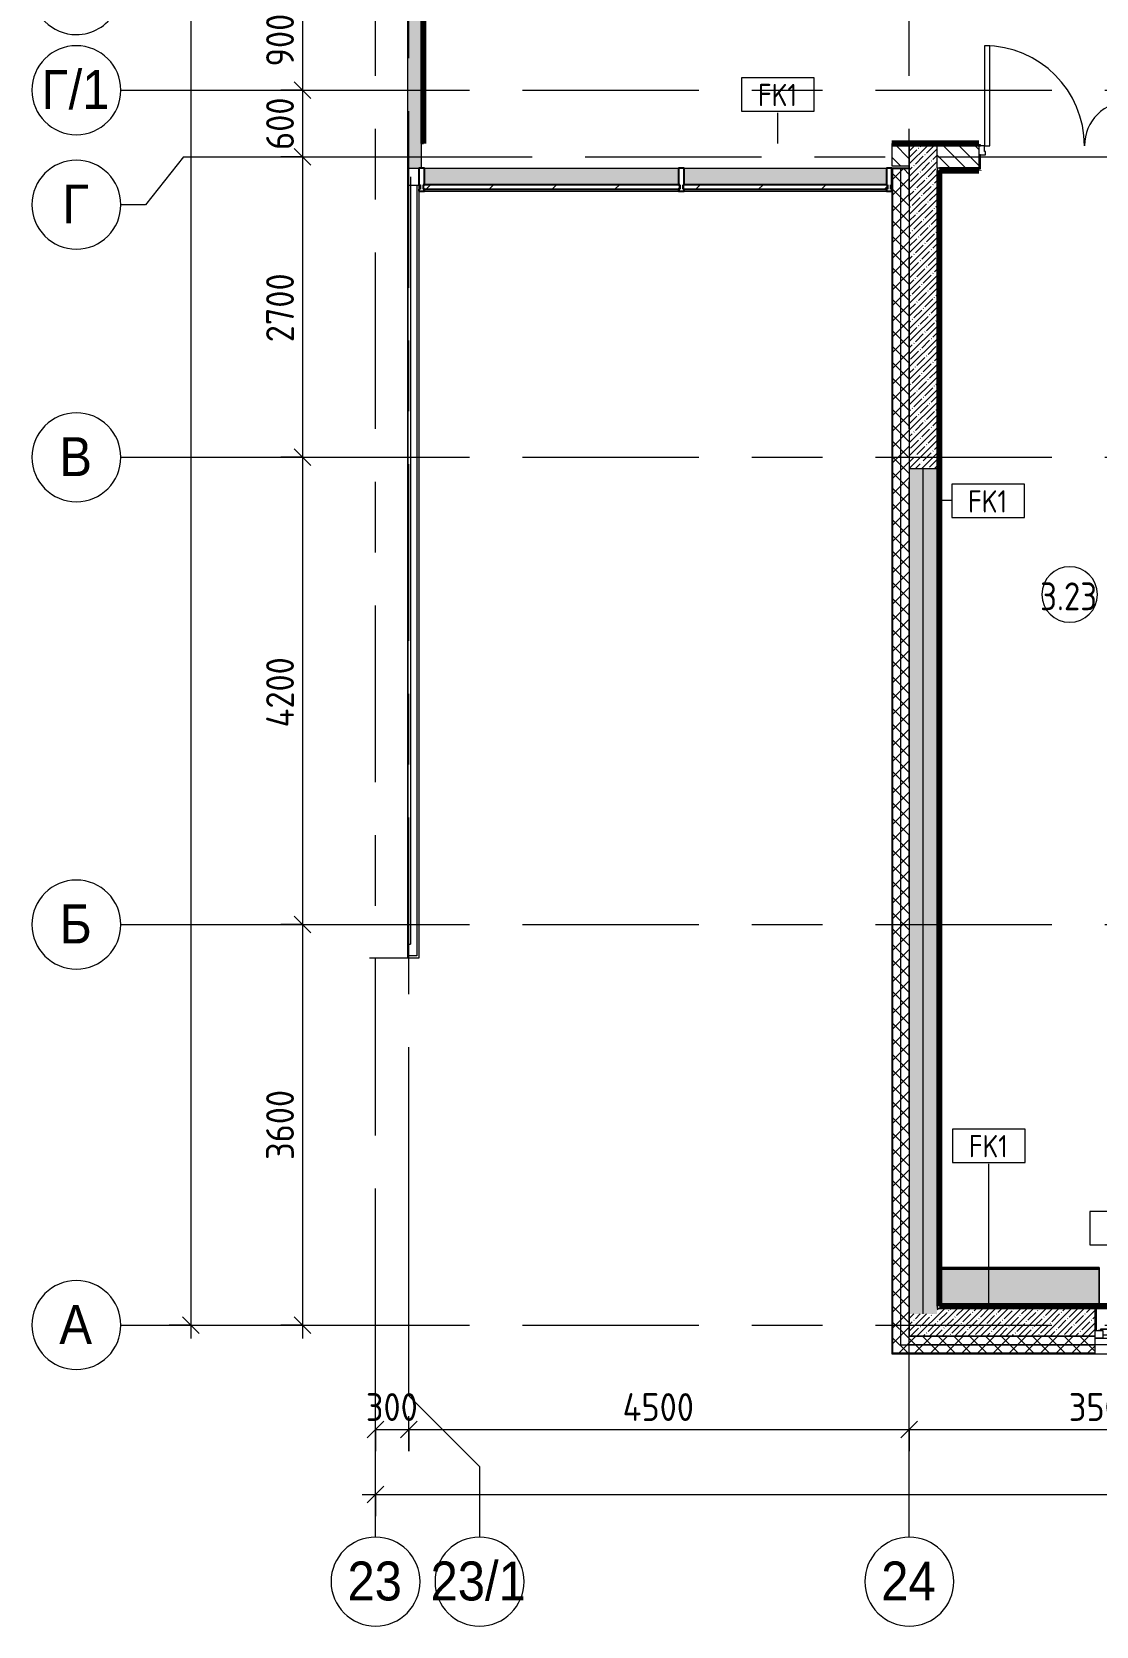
# Model space of a CAD drawing. Header units: millimetres. Extents: x 81469 to 279813, y -8553 to 29000.
# Drawn here: x 81469 to 91040, y -2706 to 11624 of the extents above; entities that cross this region are included whole.
import ezdxf

# ---------------------------------------------------------------- set-up
doc = ezdxf.new("R2010")
doc.units = ezdxf.units.MM
doc.linetypes.add('Осевая', pattern=[3175, 635, -476.25, 1587.5, -476.25])
for name, color, linetype, lineweight in [('A-ANNO-DIMS', 7, 'Continuous', 9), ('A-ANNO-DIMS-100', 7, 'Continuous', 9), ('A-AREA-IDEN', 7, 'Continuous', 9), ('A-DETL-GENF', 7, 'Continuous', 9), ('A-DOOR', 7, 'Continuous', 9), ('A-DOOR-1', 7, 'Continuous', 13), ('A-DOOR-FRAM', 7, 'Continuous', 13), ('A-GLAZ', 7, 'Continuous', 9), ('A-GLAZ-1', 7, 'Continuous', 13), ('A-GLAZ-CURT', 7, 'Continuous', 9), ('A-GLAZ-CURT-1', 7, 'Continuous', 25), ('A-GLAZ-CWMG', 7, 'Continuous', 9), ('A-GLAZ-CWMG-1', 7, 'Continuous', 25), ('A-WALL', 7, 'Continuous', 9), ('A-WALL-IDEN', 7, 'Continuous', 9), ('I-WALL', 7, 'Continuous', 9), ('Оси', 7, 'Continuous', 9), ('Оси-1', 7, 'Continuous', 20), ('Оси-2', 7, 'Осевая', 9)]:
    doc.layers.add(name, color=color, linetype=linetype, lineweight=lineweight)
for name, color, linetype, lineweight, true_color in [('A-WALL-1', 7, 'Continuous', 9, 0xc0c0c0), ('A-WALL-2', 7, 'Continuous', 9, 0xff80c0), ('I-WALL-4', 7, 'Continuous', 9, 0xc0c0c0), ('I-WALL-8', 7, 'Continuous', 80, 0xff80c0), ('S-WALL-ANLY', 7, 'Continuous', 13, 0x008040), ('S-WALL-ANLY-1', 7, 'Continuous', 5, 0x008040), ('Знаки-1', 9, 'Continuous', 9, 0x808080), ('Знаки-5', 7, 'Continuous', 9, 0xc1bbaf), ('Знаки-6', 7, 'Continuous', 9, 0xaba79f), ('Знаки-7', 7, 'Continuous', 9, 0xccc5b7), ('Знаки-8', 7, 'Continuous', 9, 0xd4ccbd)]:
    doc.layers.add(name, color=color, linetype=linetype, lineweight=lineweight, true_color=true_color)
doc.layers.add('Знаки-4', color=7, linetype='Continuous', lineweight=9, transparency=0.5)
doc.styles.add('Arial', font='arial.ttf', dxfattribs={"width": 0.9, "height": 350})
doc.styles.add('GOST Common', font='GOST_Common.ttf', dxfattribs={"width": 0.9, "height": 250})
doc.styles.add('GOST Common_1', font='GOST_Common.ttf', dxfattribs={"width": 0.9, "height": 200})
doc.styles.add('ISOCPEUR', font='isocpeur.ttf', dxfattribs={"width": 0.9, "height": 250})
doc.dimstyles.new('ISO-2_5_0_9К_БОЛЬШОЙ', dxfattribs={"dimscale": 304.8, "dimtxt": 248.995294, "dimasz": 0.492126, "dimexe": 0.393701, "dimexo": 0.984252, "dimgap": 0, "dimtad": 1, "dimdec": 0, "dimrnd": 10, "dimzin": 0, "dimdsep": 46, "dimtxsty": 'ISOCPEUR', "dimblk1": 'OBLIQUE', "dimblk2": 'OBLIQUE', "dimsah": 1, "dimcen": 0.09, "dimdle": 0.393701, "dimazin": 0, "dimtfac": 1, "dimtdec": 4, "dimtix": 1, "dimtmove": 0, "dimatfit": 3, "dimfxl": 1, "dimtvp": 1, "dimtolj": 1, "dimtzin": 0, "dimarcsym": 2})
pattern_1 = [(45, (0, 0), (-57.024626, 57.024626), []), (45, (57.025, 0), (-57.024626, 57.024626), [100.806, -20.161, 3.353, -16.808])]
pattern_2 = [(45, (0, 0), (-70.71068, 70.71068), []), (135, (0, 0), (-70.71068, -70.71068), [])]
pattern_3 = [(135, (0, 0), (-70.71068, -70.71068), [])]
pattern_4 = [(0, (0, 0), (121.92, 30.48), [10.058, -81.382, 10.058, -81.382, -487.68]), (0, (0, 0), (121.92, 30.48), [-182.88, 10.058, -172.822, 10.058, -81.382, -213.36]), (0, (0, 0), (121.92, 30.48), [-457.2, 10.058, -50.902, 10.058, -142.342]), (120, (45.72, 15.24), (-87.356454, 90.345817), [10.058, -81.382, 10.058, -81.382, -487.68]), (120, (45.72, 15.24), (-87.356454, 90.345817), [-182.88, 10.058, -172.822, 10.058, -81.382, -213.36]), (120, (45.72, 15.24), (-87.356454, 90.345817), [-457.2, 10.058, -50.902, 10.058, -142.342]), (240, (60.96, 76.2), (-34.563546, -120.825817), [10.058, -81.382, 10.058, -81.382, -487.68]), (240, (60.96, 76.2), (-34.563546, -120.825817), [-182.88, 10.058, -172.822, 10.058, -81.382, -213.36]), (240, (60.96, 76.2), (-34.563546, -120.825817), [-457.2, 10.058, -50.902, 10.058, -142.342])]

# ---------------------------------------------------------------- blocks, each defined once
blk = doc.blocks.new('110_Дверь_СКБ_2Ст - Д-2а_п_ Из коридора на лестницу-32215207-План отделки стен 3 этажа в осях 23-33')
at = {"layer": 'A-DOOR'}
for centre, radius, start, end in [((-637.5, 100), 900, 0, 90), ((662.5, 100), 400, 90, 180)]:
    blk.add_arc(centre, radius, start, end, dxfattribs=at)
at = {"layer": 'A-DOOR-1'}
for p, q in [((-637.5, 1000), (-637.5, 100)), ((-587.5, 1000), (-637.5, 1000)), ((-587.5, 100), (-587.5, 1000)), ((662.5, 500), (612.5, 500)), ((612.5, 500), (612.5, 100)), ((662.5, 100), (662.5, 500)), ((-637.5, 100), (-587.5, 100)), ((612.5, 100), (662.5, 100))]:
    blk.add_line(p, q, dxfattribs=at)
at = {"layer": 'A-DOOR-FRAM'}
for p, q in [((-672.5, 108), (-742.5, 108)), ((-742.5, 108), (-742.5, 100)), ((-742.5, 100), (-672.5, 100)), ((-637.5, 100), (-687.5, 100)), ((-687.5, 100), (-687.5, 20)), ((-687.5, 20), (-627.5, 20)), ((-672.5, 20), (-687.5, 20)), ((-687.5, 20), (-687.5, -100)), ((-672.5, 100), (-672.5, 108)), ((-672.5, -100), (-672.5, 20)), ((-637.5, 50), (-637.5, 100)), ((-627.5, 50), (-637.5, 50)), ((-627.5, 20), (-627.5, 50)), ((662.5, 50), (652.5, 50)), ((652.5, 50), (652.5, 20)), ((652.5, 20), (712.5, 20)), ((662.5, 100), (662.5, 50)), ((712.5, 100), (662.5, 100)), ((767.5, 108), (697.5, 108)), ((697.5, 108), (697.5, 100)), ((697.5, 100), (767.5, 100)), ((712.5, 20), (697.5, 20)), ((697.5, 20), (697.5, -100)), ((712.5, 20), (712.5, 100)), ((712.5, -100), (712.5, 20)), ((767.5, 100), (767.5, 108)), ((-672.5, -100), (-742.5, -100)), ((-742.5, -100), (-742.5, -108)), ((-742.5, -108), (-672.5, -108)), ((-687.5, -100), (-672.5, -100)), ((-672.5, -108), (-672.5, -100)), ((697.5, -100), (712.5, -100)), ((767.5, -100), (697.5, -100)), ((697.5, -100), (697.5, -108)), ((697.5, -108), (767.5, -108)), ((767.5, -108), (767.5, -100))]:
    blk.add_line(p, q, dxfattribs=at)
blk = doc.blocks.new('120_Окно_СКБ_1Ст - 120_Окно_СКБ_1Ст 900х2500_h_ с форточкой-V3-План отделки стен 3 этажа в осях 23-33')
at = {"layer": 'A-GLAZ'}
for p, q in [((450, -57), (-450, -57)), ((-430, -127), (-400, -127)), ((-330, -107), (330, -107)), ((330, -117), (-330, -117)), ((400, -127), (420, -127)), ((440, -127), (450, -127))]:
    blk.add_line(p, q, dxfattribs=at)
at = {"layer": 'A-GLAZ-1'}
for p, q in [((-450, -127), (-450, -57)), ((-450, -57), (-380, -57)), ((-380, -127), (-450, -127)), ((-380, -127), (-400, -127)), ((-400, -127), (-400, -137)), ((-400, -137), (400, -137)), ((400, -137), (-400, -137)), ((-380, -57), (-380, -127)), ((380, -87), (-380, -87)), ((-380, -87), (-380, -127)), ((-330, -137), (-330, -87)), ((330, -137), (330, -87)), ((380, -127), (380, -57)), ((380, -57), (450, -57)), ((380, -127), (380, -87)), ((450, -127), (380, -127)), ((400, -127), (380, -127)), ((400, -137), (400, -127)), ((450, -57), (450, -127))]:
    blk.add_line(p, q, dxfattribs=at)
blk = doc.blocks.new('Системная панель - Стекло - 40мм-33184352-План отделки стен 3 этажа в осях 23-33')
at = {"layer": 'A-GLAZ-CURT'}
h = blk.add_hatch(dxfattribs=at)
h.set_pattern_fill('FP_29', color=256, style=0, pattern_type=2)
h.set_pattern_definition([(45, (-86242.5, -10110), (-282.8427, 282.8427), [200, -600]), (45, (-86442.5, -10210), (-282.8427, 282.8427), [600, -200]), (45, (-86042.5, -10310), (-282.8427, 282.8427), [200, -600])])
h.paths.add_polyline_path([(1153, 0), (1153, 40), (-1153, 40), (-1153, 0), (-203, 0)])
at = {"layer": 'A-GLAZ-CURT-1'}
for p, q in [((1153, 40), (-1153, 40)), ((-1153, 40), (-1153, 0)), ((-1153, 0), (1153, 0)), ((1153, 0), (1153, 40))]:
    blk.add_line(p, q, dxfattribs=at)
blk = doc.blocks.new('Системная панель - Стекло - 40мм-33184353-План отделки стен 3 этажа в осях 23-33')
at = {"layer": 'A-GLAZ-CURT'}
h = blk.add_hatch(dxfattribs=at)
h.set_pattern_fill('FP_30', color=256, style=0, pattern_type=2)
h.set_pattern_definition([(45, (-88344.25, -10110), (-282.8427, 282.8427), [200, -600]), (45, (-88544.25, -10210), (-282.8427, 282.8427), [600, -200]), (45, (-88144.25, -10310), (-282.8427, 282.8427), [200, -600])])
h.paths.add_polyline_path([(919, 0), (919, 40), (-919, 40), (-919, 0), (565, 0)])
at = {"layer": 'A-GLAZ-CURT-1'}
for p, q in [((919, 40), (-919, 40)), ((-919, 40), (-919, 0)), ((-919, 0), (919, 0)), ((919, 0), (919, 40))]:
    blk.add_line(p, q, dxfattribs=at)
blk = doc.blocks.new('Прямоугольный импост - Импост структурный с накладкой - 190мм-33184356-План отделки стен 3 этажа в осях 23-33')
at = {"layer": 'A-GLAZ-CWMG-1'}
for p, q in [((-50, 0), (-50, 17)), ((-50, 17), (0, 17)), ((-40, 0), (-50, 0)), ((-40, -40), (-40, 0)), ((0, 0), (-10, 0)), ((-10, 0), (-10, -40)), ((0, 17), (0, 0)), ((-50, -190), (-50, -40)), ((-50, -40), (-40, -40)), ((-10, -40), (0, -40)), ((0, -40), (0, -190)), ((0, -190), (-50, -190))]:
    blk.add_line(p, q, dxfattribs=at)
blk = doc.blocks.new('Прямоугольный импост - Импост структурный с накладкой - 190мм-33184358-План отделки стен 3 этажа в осях 23-33')
at = {"layer": 'A-GLAZ-CWMG-1'}
for p, q in [((0, 17), (-50, 17)), ((-50, 17), (-50, 0)), ((-50, 0), (-40, 0)), ((-40, 0), (-40, -40)), ((-10, -40), (-10, 0)), ((-10, 0), (0, 0)), ((0, 0), (0, 17)), ((-40, -40), (-50, -40)), ((-50, -40), (-50, -190)), ((0, -40), (-10, -40)), ((0, -190), (0, -40)), ((-50, -190), (0, -190))]:
    blk.add_line(p, q, dxfattribs=at)
blk = doc.blocks.new('Прямоугольный импост - Импост структурный с накладкой - 190мм-33184349-План отделки стен 3 этажа в осях 23-33')
at = {"layer": 'A-GLAZ-CWMG-1'}
for p, q in [((-25, 0), (-25, 17)), ((-25, 17), (25, 17)), ((-15, 0), (-25, 0)), ((-15, -40), (-15, 0)), ((25, 0), (15, 0)), ((15, 0), (15, -40)), ((25, 17), (25, 0)), ((-25, -190), (-25, -40)), ((-25, -40), (-15, -40)), ((15, -40), (25, -40)), ((25, -40), (25, -190)), ((25, -190), (-25, -190))]:
    blk.add_line(p, q, dxfattribs=at)
blk = doc.blocks.new('Прямоугольный импост - Импост структурный с накладкой - 190мм-23186050-План отделки стен 3 этажа в осях 23-33')
at = {"layer": 'A-GLAZ-CWMG'}
for points in [[(87285, 10250), (87285, 10400), (85000, 10400), (85000, 10250), (85939, 10250)], [(87285, 10193), (87285, 10210), (85000, 10210), (85000, 10193), (85939, 10193)]]:
    blk.add_hatch(color=256, dxfattribs=at).paths.add_polyline_path(points)
for p, q in [((85000, 10400), (87285, 10400)), ((85000, 10193), (87285, 10193))]:
    blk.add_line(p, q, dxfattribs=at)
blk = doc.blocks.new('Прямоугольный импост - Импост структурный с накладкой - 190мм-23186051-План отделки стен 3 этажа в осях 23-33')
at = {"layer": 'A-GLAZ-CWMG'}
for points in [[(88000, 10250), (88000, 10400), (87335, 10400), (87335, 10250), (87374, 10250)], [(88000, 10193), (88000, 10210), (87335, 10210), (87335, 10193), (87374, 10193)]]:
    blk.add_hatch(color=256, dxfattribs=at).paths.add_polyline_path(points)
for p, q in [((87335, 10400), (88000, 10400)), ((87335, 10193), (88000, 10193))]:
    blk.add_line(p, q, dxfattribs=at)
blk = doc.blocks.new('Прямоугольный импост - Импост структурный с накладкой - 190мм-23186052-План отделки стен 3 этажа в осях 23-33')
at = {"layer": 'A-GLAZ-CWMG'}
for points in [[(88809, 10250), (89154, 10250), (89154, 10400), (88000, 10400), (88000, 10250)], [(88809, 10193), (89154, 10193), (89154, 10210), (88000, 10210), (88000, 10193)]]:
    blk.add_hatch(color=256, dxfattribs=at).paths.add_polyline_path(points)
for p, q in [((88000, 10400), (89154, 10400)), ((88000, 10193), (89154, 10193))]:
    blk.add_line(p, q, dxfattribs=at)
blk = doc.blocks.new('Зашивка без перфорации М3_2_1 - М3_2_17-32617514-План отделки стен 3 этажа в осях 23-33')
at = {"layer": 'Знаки-4'}
for points in [[(394, 167), (-430, 167), (-430, -180), (1008, -180), (1007, 167)], [(-427, -164), (-430, -164), (-430, -180), (1008, -180), (1008, -164), (-427, -164)]]:
    blk.add_hatch(color=256, dxfattribs=at).paths.add_polyline_path(points)
at = {"layer": 'Знаки-1'}
for p, q in [((-430, 167), (-430, -180)), ((-430, -180), (1008, -180))]:
    blk.add_line(p, q, dxfattribs=at)
at = {"layer": 'Знаки-5'}
for p, q in [((-430, 160), (-430, 164)), ((-430, -180), (-430, -179)), ((-430, -179), (-430, -180)), ((-412, -180), (-430, -180)), ((-412, -180), (-430, -180)), ((1008, -164), (-412, -164)), ((-412, -180), (1008, -180))]:
    blk.add_line(p, q, dxfattribs=at)
at = {"layer": 'Знаки-6'}
for p, q in [((-412, -164), (1008, -164)), ((1008, -180), (-412, -180)), ((1008, -180), (-412, -180))]:
    blk.add_line(p, q, dxfattribs=at)
at = {"layer": 'Знаки-7'}
for p, q in [((-430, 140), (-430, 160)), ((-430, -159), (-430, 139)), ((-430, -170), (-430, -163)), ((-430, -164), (-430, -170)), ((-430, -179), (-430, -170)), ((-430, -170), (-430, -179)), ((-430, -179), (-430, -180)), ((-430, -180), (-412, -180)), ((-426, -164), (-412, -164))]:
    blk.add_line(p, q, dxfattribs=at)
at = {"layer": 'Знаки-8'}
for p, q in [((-430, -164), (-430, -170)), ((-430, -170), (-430, -179)), ((-412, -164), (-426, -164))]:
    blk.add_line(p, q, dxfattribs=at)
blk = doc.blocks.new('DET_L_Линия разрыва - М100-30654842-План отделки стен 3 этажа в осях 23-33')
at = {"layer": 'A-DETL-GENF'}
blk.add_line((24080, 0), (12340, 0), dxfattribs=at)
blk = doc.blocks.new('Ось сетки - D8-29747960-План отделки стен 3 этажа в осях 23-33')
at = {"layer": 'Оси-1'}
for start, end in [(360, 180), (180, 360)]:
    blk.add_arc((0, 0), 4, start, end, dxfattribs=at)
blk = doc.blocks.new('Марка_Помещения - Номер-25198446-План отделки стен 3 этажа в осях 23-33')
at = {"layer": 'A-AREA-IDEN'}
for start, end in [(360, 180), (180, 360)]:
    blk.add_arc((0, 0), 2.5, start, end, dxfattribs=at)
blk = doc.blocks.new('М_стена_0001 - Типоразмер_без рамки-25382661-План отделки стен 3 этажа в осях 23-33')
at = {"layer": 'A-WALL-IDEN'}
for p, q in [((3.26, 1.52), (-3.27, 1.52)), ((-3.27, 1.52), (-3.27, -1.48)), ((3.26, -1.48), (3.26, 1.52)), ((-3.27, -1.48), (3.26, -1.48))]:
    blk.add_line(p, q, dxfattribs=at)
blk = doc.blocks.new('DIMBLOCK8-План отделки стен 3 этажа в осях 23-33')
at = {"layer": 'A-ANNO-DIMS-100', "lineweight": 20}
for p, q in [((83903, 12000), (83828, 12075)), ((83903, 12000), (83978, 11925)), ((83903, 11100), (83828, 11175)), ((83903, 11100), (83978, 11025))]:
    blk.add_line(p, q, dxfattribs=at)
at = {"layer": 'A-ANNO-DIMS-100'}
for p, q in [((83709, 12000), (84023, 12000)), ((83903, 12000), (83709, 12000)), ((83903, 12000), (83903, 11100)), ((83709, 11100), (84023, 11100)), ((83903, 11100), (83709, 11100))]:
    blk.add_line(p, q, dxfattribs=at)
at = {"layer": 'A-ANNO-DIMS-100', "color": 0, "insert": (83576, 11313), "char_height": 250, "width": 568.86, "attachment_point": 1, "rotation": 90, "line_spacing_factor": 1.149209, "style": 'ISOCPEUR'}
blk.add_mtext('900', dxfattribs=at)
blk = doc.blocks.new('_Oblique')
at = {"color": 0, "linetype": 'ByBlock', "lineweight": -2}
blk.add_line((-0.5, -0.5), (0.5, 0.5), dxfattribs=at)
blk = doc.blocks.new('DIMBLOCK9-План отделки стен 3 этажа в осях 23-33')
at = {"layer": 'A-ANNO-DIMS-100'}
for p, q in [((83709, 11100), (84023, 11100)), ((83903, 11100), (83709, 11100)), ((83903, 11100), (83903, 10500)), ((83709, 10500), (84023, 10500)), ((83903, 10500), (83709, 10500))]:
    blk.add_line(p, q, dxfattribs=at)
at = {"layer": 'A-ANNO-DIMS-100', "lineweight": 20}
for p, q in [((83903, 11100), (83828, 11175)), ((83903, 11100), (83978, 11025)), ((83903, 10500), (83828, 10575)), ((83903, 10500), (83978, 10425))]:
    blk.add_line(p, q, dxfattribs=at)
at = {"layer": 'A-ANNO-DIMS-100', "color": 0, "insert": (83576, 10563), "char_height": 250, "width": 568.86, "attachment_point": 1, "rotation": 90, "line_spacing_factor": 1.149209, "style": 'ISOCPEUR'}
blk.add_mtext('600', dxfattribs=at)
blk = doc.blocks.new('DIMBLOCK10-План отделки стен 3 этажа в осях 23-33')
at = {"layer": 'A-ANNO-DIMS-100'}
for p, q in [((83709, 10500), (84023, 10500)), ((83903, 10500), (83709, 10500)), ((83903, 10500), (83903, 7800)), ((83709, 7800), (84023, 7800)), ((83903, 7800), (83709, 7800))]:
    blk.add_line(p, q, dxfattribs=at)
at = {"layer": 'A-ANNO-DIMS-100', "lineweight": 20}
for p, q in [((83903, 10500), (83828, 10575)), ((83903, 10500), (83978, 10425)), ((83903, 7800), (83828, 7875)), ((83903, 7800), (83978, 7725))]:
    blk.add_line(p, q, dxfattribs=at)
at = {"layer": 'A-ANNO-DIMS-100', "color": 0, "insert": (83576, 8834), "char_height": 250, "width": 758.48, "attachment_point": 1, "rotation": 90, "line_spacing_factor": 1.149209, "style": 'ISOCPEUR'}
blk.add_mtext('2700', dxfattribs=at)
blk = doc.blocks.new('DIMBLOCK11-План отделки стен 3 этажа в осях 23-33')
at = {"layer": 'A-ANNO-DIMS-100'}
for p, q in [((83709, 7800), (84023, 7800)), ((83903, 7800), (83709, 7800)), ((83903, 7800), (83903, 3600)), ((83709, 3600), (84023, 3600)), ((83903, 3600), (83709, 3600))]:
    blk.add_line(p, q, dxfattribs=at)
at = {"layer": 'A-ANNO-DIMS-100', "lineweight": 20}
for p, q in [((83903, 7800), (83828, 7875)), ((83903, 7800), (83978, 7725)), ((83903, 3600), (83828, 3675)), ((83903, 3600), (83978, 3525))]:
    blk.add_line(p, q, dxfattribs=at)
at = {"layer": 'A-ANNO-DIMS-100', "color": 0, "insert": (83576, 5372), "char_height": 250, "width": 787.21, "attachment_point": 1, "rotation": 90, "line_spacing_factor": 1.149209, "style": 'ISOCPEUR'}
blk.add_mtext('4200', dxfattribs=at)
blk = doc.blocks.new('DIMBLOCK12-План отделки стен 3 этажа в осях 23-33')
at = {"layer": 'A-ANNO-DIMS-100'}
for p, q in [((83709, 3600), (84023, 3600)), ((83903, 3600), (83709, 3600)), ((83903, 3600), (83903, -120)), ((83709, 0), (84023, 0)), ((83903, 0), (83709, 0))]:
    blk.add_line(p, q, dxfattribs=at)
at = {"layer": 'A-ANNO-DIMS-100', "lineweight": 20}
for p, q in [((83903, 3600), (83828, 3675)), ((83903, 3600), (83978, 3525)), ((83903, 0), (83828, 75)), ((83903, 0), (83978, -75))]:
    blk.add_line(p, q, dxfattribs=at)
at = {"layer": 'A-ANNO-DIMS-100', "color": 0, "insert": (83576, 1484), "char_height": 250, "width": 758.48, "attachment_point": 1, "rotation": 90, "line_spacing_factor": 1.149209, "style": 'ISOCPEUR'}
blk.add_mtext('3600', dxfattribs=at)
blk = doc.blocks.new('DIMBLOCK13-План отделки стен 3 этажа в осях 23-33')
at = {"layer": 'A-ANNO-DIMS-100'}
for p, q in [((82898, 27120), (82898, -120)), ((82704, 27000), (83018, 27000)), ((82898, 27000), (82704, 27000)), ((82704, 0), (83018, 0)), ((82898, 0), (82704, 0))]:
    blk.add_line(p, q, dxfattribs=at)
at = {"layer": 'A-ANNO-DIMS-100', "lineweight": 20}
for p, q in [((82898, 27000), (82823, 27075)), ((82898, 27000), (82973, 26925)), ((82898, 0), (82823, 75)), ((82898, 0), (82973, -75))]:
    blk.add_line(p, q, dxfattribs=at)
at = {"layer": 'A-ANNO-DIMS-100', "color": 0, "insert": (82571, 13105), "char_height": 250, "width": 948.1, "attachment_point": 1, "rotation": 90, "line_spacing_factor": 1.149209, "style": 'ISOCPEUR'}
blk.add_mtext('27000', dxfattribs=at)
blk = doc.blocks.new('DIMBLOCK14-План отделки стен 3 этажа в осях 23-33')
at = {"layer": 'A-ANNO-DIMS-100'}
for p, q in [((84560, -1133), (84560, -819)), ((84860, -1133), (84860, -819)), ((84560, -939), (84860, -939)), ((84560, -939), (84560, -1133)), ((84860, -939), (84860, -1133))]:
    blk.add_line(p, q, dxfattribs=at)
at = {"layer": 'A-ANNO-DIMS-100', "lineweight": 20}
for p, q in [((84560, -939), (84485, -1014)), ((84560, -939), (84635, -864)), ((84860, -939), (84785, -1014)), ((84860, -939), (84935, -864))]:
    blk.add_line(p, q, dxfattribs=at)
at = {"layer": 'A-ANNO-DIMS-100', "color": 0, "insert": (84473, -612), "char_height": 250, "width": 568.86, "attachment_point": 1, "line_spacing_factor": 1.149209, "style": 'ISOCPEUR'}
blk.add_mtext('300', dxfattribs=at)
blk = doc.blocks.new('DIMBLOCK15-План отделки стен 3 этажа в осях 23-33')
at = {"layer": 'A-ANNO-DIMS-100'}
for p, q in [((84860, -1133), (84860, -819)), ((89360, -1133), (89360, -819)), ((84860, -939), (89360, -939)), ((84860, -939), (84860, -1133)), ((89360, -939), (89360, -1133))]:
    blk.add_line(p, q, dxfattribs=at)
at = {"layer": 'A-ANNO-DIMS-100', "lineweight": 20}
for p, q in [((84860, -939), (84785, -1014)), ((84860, -939), (84935, -864)), ((89360, -939), (89285, -1014)), ((89360, -939), (89435, -864))]:
    blk.add_line(p, q, dxfattribs=at)
at = {"layer": 'A-ANNO-DIMS-100', "color": 0, "insert": (86782, -612), "char_height": 250, "width": 787.21, "attachment_point": 1, "line_spacing_factor": 1.149209, "style": 'ISOCPEUR'}
blk.add_mtext('4500', dxfattribs=at)
blk = doc.blocks.new('DIMBLOCK16-План отделки стен 3 этажа в осях 23-33')
at = {"layer": 'A-ANNO-DIMS-100'}
for p, q in [((89360, -1133), (89360, -819)), ((92860, -1133), (92860, -819)), ((89360, -939), (92860, -939)), ((89360, -939), (89360, -1133)), ((92860, -939), (92860, -1133))]:
    blk.add_line(p, q, dxfattribs=at)
at = {"layer": 'A-ANNO-DIMS-100', "lineweight": 20}
for p, q in [((89360, -939), (89285, -1014)), ((89360, -939), (89435, -864)), ((92860, -939), (92785, -1014)), ((92860, -939), (92935, -864))]:
    blk.add_line(p, q, dxfattribs=at)
at = {"layer": 'A-ANNO-DIMS-100', "color": 0, "insert": (90794, -612), "char_height": 250, "width": 758.48, "attachment_point": 1, "line_spacing_factor": 1.149209, "style": 'ISOCPEUR'}
blk.add_mtext('3500', dxfattribs=at)
blk = doc.blocks.new('DIMBLOCK26-План отделки стен 3 этажа в осях 23-33')
at = {"layer": 'A-ANNO-DIMS-100'}
for p, q in [((84560, -1718), (84560, -1404)), ((125010, -1718), (125010, -1404)), ((84440, -1524), (125130, -1524)), ((84560, -1524), (84560, -1718)), ((125010, -1524), (125010, -1718))]:
    blk.add_line(p, q, dxfattribs=at)
at = {"layer": 'A-ANNO-DIMS-100', "lineweight": 20}
for p, q in [((84560, -1524), (84485, -1599)), ((84560, -1524), (84635, -1449)), ((125010, -1524), (124935, -1599)), ((125010, -1524), (125085, -1449))]:
    blk.add_line(p, q, dxfattribs=at)
at = {"layer": 'A-ANNO-DIMS-100', "color": 0, "insert": (104366, -1197), "char_height": 250, "width": 1005.56, "attachment_point": 1, "line_spacing_factor": 1.149209, "style": 'ISOCPEUR'}
blk.add_mtext('40450', dxfattribs=at)

msp = doc.modelspace()

# ---------------------------------------------------------------- hatches: boundary and pattern name
at = {"layer": 'A-WALL'}
h = msp.add_hatch(dxfattribs=at)
h.set_pattern_fill('FP_2', color=256, style=0, pattern_type=2)
h.set_pattern_definition(pattern_2)
h.paths.add_polyline_path([(89210, -100), (89360, -100), (89360, 10392), (89210, 10392), (89210, 1076.1)])
h = msp.add_hatch(dxfattribs=at)
h.set_pattern_fill('FP_2', color=256, style=0, pattern_type=2)
h.set_pattern_definition(pattern_2)
h.paths.add_polyline_path([(120230, -250), (121430, -250), (121430, -100), (120230, -100)])
h.paths.add_polyline_path([(124680.1, -250), (125080, -250), (125080, -100), (123730, -100), (123730, -250)])
h.paths.add_polyline_path([(115980, -250), (117030, -250), (117030, -100), (115980, -100)])
h.paths.add_polyline_path([(92730, -250), (92730, -100), (91930, -100), (91930, -250)])
h.paths.add_polyline_path([(106027.1, -250), (106230, -250), (106230, -100), (105180, -100), (105180, -250)])
h.paths.add_polyline_path([(93630, -250), (94780, -250), (94780, -100), (93630, -100)])
h.paths.add_polyline_path([(91030, -250), (91030, -100), (89210, -100), (89210, -250), (90243.8, -250)])
h.paths.add_polyline_path([(119330, -250), (119330, -100), (117930, -100), (117930, -250), (118940.7, -250)])
h.paths.add_polyline_path([(109830, -250), (109830, -100), (108930, -100), (108930, -250)])
h.paths.add_polyline_path([(97080, -250), (98130, -250), (98130, -100), (97080, -100)])
h.paths.add_polyline_path([(110730, -250), (111630, -250), (111630, -100), (110730, -100)])
h.paths.add_polyline_path([(99030, -250), (99930, -250), (99930, -100), (99030, -100)])
h.paths.add_polyline_path([(107130, -250), (108030, -250), (108030, -100), (107130, -100)])
h.paths.add_polyline_path([(102880, -250), (102880, -100), (100830, -100), (100830, -250), (102630, -250)])
h.paths.add_polyline_path([(113680, -250), (113680, -100), (112530, -100), (112530, -250), (113201.3, -250)])
at = {"layer": 'I-WALL'}
h = msp.add_hatch(dxfattribs=at)
h.set_pattern_fill('FP_1', color=256, style=0, pattern_type=2)
h.set_pattern_definition(pattern_1)
h.paths.add_polyline_path([(84850.7, 10400), (84970, 10400), (84970, 15400.6), (84750, 15290.6), (84750, 15091.2), (84850.7, 15040.9), (84850.7, 11350)])
h.paths.add_polyline_path([(84970, 15581.2), (84970, 19100), (84850.7, 19100), (84850.7, 15640.9), (84889.7, 15621.4)])
h = msp.add_hatch(dxfattribs=at)
h.set_pattern_fill('FP_35', color=256, style=0, pattern_type=2)
h.set_pattern_definition(pattern_4)
h.paths.add_polyline_path([(84970, 10620), (84990, 10620), (84990, 13400), (84970, 13400), (84970, 11350)])
h = msp.add_hatch(dxfattribs=at)
h.set_pattern_fill('FP_4', color=256, style=0, pattern_type=2)
h.set_pattern_definition(pattern_3)
h.paths.add_polyline_path([(89360, 10420), (89360, 10620), (89203.5, 10620), (89203.5, 10420)])
h = msp.add_hatch(dxfattribs=at)
h.set_pattern_fill('FP_1', color=256, style=0, pattern_type=2)
h.set_pattern_definition(pattern_1)
h.paths.add_polyline_path([(89360, 7700), (89610, 7700), (89610, 10600), (89360, 10600), (89360, 9295.2)])
h = msp.add_hatch(dxfattribs=at)
h.set_pattern_fill('FP_4', color=256, style=0, pattern_type=2)
h.set_pattern_definition(pattern_3)
h.paths.add_polyline_path([(89785, 10400), (89985, 10400), (89985, 10600), (89610, 10600), (89610, 10400), (89630, 10400)])
h.paths.add_polyline_path([(105125, 10400), (107130, 10400), (107130, 10600), (105095, 10600), (105095, 10400)])
h.paths.add_polyline_path([(91930, 10400), (92510, 10400), (92510, 10600), (91385, 10600), (91385, 10400), (91440, 10400)])
h.paths.add_polyline_path([(103645, 10400), (103645, 10600), (101610, 10600), (101610, 10400), (103615, 10400)])
h.paths.add_polyline_path([(94210, 10400), (94210, 10600), (93460, 10600), (93460, 10400), (94190, 10400)])
h = msp.add_hatch(dxfattribs=at)
h.set_pattern_fill('FP_35', color=256, style=0, pattern_type=2)
h.set_pattern_definition(pattern_4)
h.paths.add_polyline_path([(89630, 170), (89630, 10400), (89610, 10400), (89610, 170)])
h = msp.add_hatch(dxfattribs=at)
h.set_pattern_fill('FP_35', color=256, style=0, pattern_type=2)
h.set_pattern_definition(pattern_4)
h.paths.add_polyline_path([(89630, 10380), (89985, 10380), (89985, 10392), (89930, 10392), (89930, 10400), (89630, 10400)])
h.paths.add_polyline_path([(91385, 10380), (91930, 10380), (91930, 10400), (91440, 10400), (91440, 10392), (91385, 10392)])
h = msp.add_hatch(dxfattribs=at)
h.set_pattern_fill('FP_1', color=256, style=0, pattern_type=2)
h.set_pattern_definition(pattern_1)
h.paths.add_polyline_path([(89360, 100), (89610, 100), (89610, 7700), (89360, 7700), (89360, 1076.1)])
h = msp.add_hatch(dxfattribs=at)
h.set_pattern_fill('FP_1', color=256, style=0, pattern_type=2)
h.set_pattern_definition(pattern_1)
h.paths.add_polyline_path([(90243.8, -100), (91030, -100), (91030, 150), (89610, 150), (89610, 100), (89360, 100), (89360, -100)])
h = msp.add_hatch(dxfattribs=at)
h.set_pattern_fill('FP_35', color=256, style=0, pattern_type=2)
h.set_pattern_definition(pattern_4)
h.paths.add_polyline_path([(89610, 150), (91930, 150), (91929, 170), (89610, 170)])

# ---------------------------------------------------------------- linework, layer by layer
at = {"layer": 'A-WALL'}
for p, q in [((84990, 10620), (84990, 13380)), ((89610, 10400), (89610, 10600)), ((89207, 10395), (89207, -253)), ((89360, 10395), (89207, 10395)), ((89210, 10392), (89210, -250)), ((89360, 10392), (89210, 10392)), ((89930, 10400), (89610, 10400)), ((89630, 10379), (89630, 10380)), ((84851.6, 10242), (84851.6, 3400)), ((84931.6, 10242), (84931.6, 3320)), ((84931.6, 3320), (84851.6, 3320)), ((89610, 170), (89610, 150)), ((91030, 150), (89610, 150)), ((89610, 150), (91030, 150)), ((91930, 170), (89630, 170)), ((89207, -253), (91030, -253)), ((89210, -250), (91030, -250))]:
    msp.add_line(p, q, dxfattribs=at)
at = {"layer": 'A-WALL-1'}
for p, q in [((89360, 10400), (89202, 10400)), ((89202, 10400), (89202, -258)), ((84951.6, 10242), (84850.7, 10242)), ((84951.6, 3300), (84951.6, 10242)), ((84504.4, 3300), (84951.6, 3300)), ((91030, 100), (91040, 100)), ((91030, -100), (89360, -100)), ((91030, -258), (91030, -100)), ((89202, -258), (97080, -258))]:
    msp.add_line(p, q, dxfattribs=at)
at = {"layer": 'A-WALL-2'}
msp.add_line((89630, 10379), (89630, 170), dxfattribs=at)
at = {"layer": 'A-WALL-IDEN'}
for p, q in [((88178.5, 10620.5), (88178.5, 10897.2)), ((89630.5, 7416.3), (89741.4, 7416.3)), ((90074.4, 170.5), (90074.4, 1447.9))]:
    msp.add_line(p, q, dxfattribs=at)
at = {"layer": 'I-WALL-4'}
for p, q in [((84970, 13400), (84970, 10400)), ((84970, 10620), (84990, 10620)), ((89203.5, 10620), (89203.5, 10420)), ((89360, 10420), (89360, 10620)), ((89930, 10600), (89360, 10600)), ((89360, 10600), (89360, 10400)), ((84850.7, 10400), (84970, 10400)), ((89203.5, 10420), (89360, 10420)), ((89360, 10400), (89360, -100)), ((89610, 10400), (89610, 170)), ((89985, 10380), (89985, 10392)), ((89360, 7700), (89610, 7700)), ((91030, -100), (91030, 150)), ((91030, 150), (91929, 150)), ((91040, 150), (91040, -48)), ((89360, -100), (91030, -100)), ((91040, -48), (91060, -48))]:
    msp.add_line(p, q, dxfattribs=at)
at = {"layer": 'I-WALL-8'}
for p, q in [((84991, 10620), (84991, 13379)), ((84990, 10620), (84991, 10620)), ((89985, 10621), (89203.5, 10621)), ((89203.5, 10621), (89203.5, 10620)), ((89203.5, 10620), (89985, 10620)), ((89985, 10620), (89985, 10621)), ((89985, 10380), (89630, 10380)), ((89631, 10379), (89985, 10379)), ((89631, 171), (89631, 10379)), ((89985, 10379), (89985, 10380)), ((91929, 171), (89631, 171))]:
    msp.add_line(p, q, dxfattribs=at)
at = {"layer": 'S-WALL-ANLY'}
for p, q in [((84875, 10321), (84875, 10242)), ((91930, -179), (91030, -179))]:
    msp.add_line(p, q, dxfattribs=at)
at = {"layer": 'S-WALL-ANLY-1'}
for p, q in [((84875, 10321), (84875, 3425)), ((89281, 10400), (89281, -179)), ((89485, 100), (89485, 7700)), ((84850.7, 3425), (84875, 3425)), ((89281, -179), (91030, -179)), ((91030, -179), (89360, -179))]:
    msp.add_line(p, q, dxfattribs=at)
at = {"layer": 'Оси'}
for p, q in [((82269.4, 11100), (84769.4, 11100)), ((82833.2, 10500), (82489.8, 10070.9)), ((82833.2, 10500), (85333.2, 10500)), ((82489.8, 10070.9), (82269.4, 10070.9)), ((82269.4, 7800), (84769.4, 7800)), ((82269.4, 3600), (84769.4, 3600)), ((84860, -636.3), (84860, 1863.7)), ((84560, -1906.3), (84560, 593.7)), ((89360, -1906.3), (89360, 593.7)), ((82269.4, 0), (84769.4, 0)), ((84860, -636.3), (85495, -1271.3)), ((85495, -1271.3), (85495, -1906.3))]:
    msp.add_line(p, q, dxfattribs=at)
at = {"layer": 'Оси-2'}
for p, q in [((84560, 593.7), (84560, 19415.1)), ((84860, 1863.7), (84860, 19415.1)), ((89360, 593.7), (89360, 19415.1)), ((84769.4, 11100), (122510, 11100)), ((85333.2, 10500), (122510, 10500)), ((84769.4, 7800), (122510, 7800)), ((84769.4, 3600), (122510, 3600)), ((84769.4, 0), (122510, 0))]:
    msp.add_line(p, q, dxfattribs=at)

# ---------------------------------------------------------------- block references
at = {"layer": 'A-AREA-IDEN', "xscale": 99.99999999999993, "yscale": 99.99999999999993, "zscale": 99.99999999999993}
msp.add_blockref('Марка_Помещения - Номер-25198446-План отделки стен 3 этажа в осях 23-33', (90802, 6566.7), dxfattribs=at)
at = {"layer": 'A-DETL-GENF', "rotation": 270.0000000000003}
msp.add_blockref('DET_L_Линия разрыва - М100-30654842-План отделки стен 3 этажа в осях 23-33', (84850.7, 27380.8), dxfattribs=at)
at = {"layer": 'A-DOOR'}
msp.add_blockref('110_Дверь_СКБ_2Ст - Д-2а_п_ Из коридора на лестницу-32215207-План отделки стен 3 этажа в осях 23-33', (90672.5, 10500), dxfattribs=at)
at = {"layer": 'A-GLAZ', "rotation": 180}
msp.add_blockref('120_Окно_СКБ_1Ст - 120_Окно_СКБ_1Ст 900х2500_h_ с форточкой-V3-План отделки стен 3 этажа в осях 23-33', (91480, -175), dxfattribs=at)
at = {"layer": 'A-GLAZ-CURT'}
for name, p in [('Системная панель - Стекло - 40мм-33184352-План отделки стен 3 этажа в осях 23-33', (86142.5, 10210)), ('Системная панель - Стекло - 40мм-33184353-План отделки стен 3 этажа в осях 23-33', (88244.3, 10210))]:
    msp.add_blockref(name, p, dxfattribs=at)
at = {"layer": 'A-GLAZ-CWMG', "rotation": 180}
msp.add_blockref('Прямоугольный импост - Импост структурный с накладкой - 190мм-33184358-План отделки стен 3 этажа в осях 23-33', (84950, 10210), dxfattribs=at)
at = {"layer": 'A-GLAZ-CWMG'}
for name in ['Прямоугольный импост - Импост структурный с накладкой - 190мм-23186050-План отделки стен 3 этажа в осях 23-33', 'Прямоугольный импост - Импост структурный с накладкой - 190мм-23186051-План отделки стен 3 этажа в осях 23-33', 'Прямоугольный импост - Импост структурный с накладкой - 190мм-23186052-План отделки стен 3 этажа в осях 23-33']:
    msp.add_blockref(name, (0, 0), dxfattribs=at)
at = {"layer": 'A-GLAZ-CWMG', "extrusion": (0, 0, -1), "rotation": 180}
for name, p in [('Прямоугольный импост - Импост структурный с накладкой - 190мм-33184349-План отделки стен 3 этажа в осях 23-33', (-87310, 10210)), ('Прямоугольный импост - Импост структурный с накладкой - 190мм-33184356-План отделки стен 3 этажа в осях 23-33', (-89203.5, 10210))]:
    msp.add_blockref(name, p, dxfattribs=at)
at = {"layer": 'A-WALL-IDEN', "xscale": 99.99999999999993, "yscale": 99.99999999999993, "zscale": 99.99999999999993}
for p in [(88179.3, 11058.8), (90068.8, 7405.8), (90075.1, 1609.4), (91309, 869.2)]:
    msp.add_blockref('М_стена_0001 - Типоразмер_без рамки-25382661-План отделки стен 3 этажа в осях 23-33', p, dxfattribs=at)
at = {"layer": 'Знаки-7', "rotation": 180}
msp.add_blockref('Зашивка без перфорации М3_2_1 - М3_2_17-32617514-План отделки стен 3 этажа в осях 23-33', (90638.2, 337.4), dxfattribs=at)
at = {"layer": 'Оси-1', "xscale": 99.99999999999993, "yscale": 99.99999999999993, "zscale": 99.99999999999993}
for p, rotation in [((81869.4, 12000), 269.9999999999995), ((81869.4, 11100), 269.9999999999994), ((81869.4, 10070.9), 269.9999999999994), ((81869.4, 7800), 269.9999999999994), ((81869.4, 3600), 269.9999999999994), ((81869.4, 0), 269.9999999999994)]:
    msp.add_blockref('Ось сетки - D8-29747960-План отделки стен 3 этажа в осях 23-33', p, dxfattribs=dict(at, rotation=rotation))
for p in [(84560, -2306.3), (85495, -2306.3), (89360, -2306.3)]:
    msp.add_blockref('Ось сетки - D8-29747960-План отделки стен 3 этажа в осях 23-33', p, dxfattribs=at)

# ---------------------------------------------------------------- texts
at = {"layer": 'A-AREA-IDEN', "insert": (90536.3, 6675.2), "char_height": 250, "width": 663.797, "attachment_point": 1, "style": 'GOST Common'}
msp.add_mtext('3.23', dxfattribs=at)
at = {"layer": 'A-WALL-IDEN', "char_height": 200, "width": 447.342, "attachment_point": 1, "style": 'GOST Common_1'}
for insert in [(87999.1, 11156.8), (89888.5, 7503.8), (89894.9, 1707.5)]:
    msp.add_mtext('FK1', dxfattribs=dict(at, insert=insert))
at = {"layer": 'Оси', "char_height": 350, "attachment_point": 1, "style": 'Arial'}
for s, insert, width in [('\\fArial|b0|i0|c204|p34|;\\W.9;Г', (81555.9, 11281), 295.823), ('/1', (81800, 11281), 454.557), ('\\fArial|b0|i0|c204|p34|;\\W.9;Г', (81743.6, 10251.9), 295.823), ('\\fArial|b0|i0|c204|p34|;\\W.9;В', (81716.6, 7981), 360.759), ('\\fArial|b0|i0|c204|p34|;\\W.9;Б', (81719.7, 3781), 353.544), ('\\fArial|b0|i0|c204|p34|;\\W.9;А', (81716.6, 181), 360.759), ('23', (84307.4, -2125.6), 606.076), ('23/1', (85054.7, -2125.6), 1060.633), ('24', (89107.4, -2125.6), 606.076)]:
    msp.add_mtext(s, dxfattribs=dict(at, insert=insert, width=width))

# ---------------------------------------------------------------- dimensions: what is measured, and where the dimension line sits
at = {"layer": 'A-ANNO-DIMS'}
for base, p1, p2, override, picture, middle in [((82897.7, 0), (83003.7, 27000), (83003.7, 0), {"dimpost": '<>', "dimfxl": 26999.999823}, 'DIMBLOCK13-План отделки стен 3 этажа в осях 23-33', (82772.7, 13500)), ((83902.6, 11100), (84008.7, 12000), (84008.7, 11100), {"dimpost": '<>', "dimfxl": 900}, 'DIMBLOCK8-План отделки стен 3 этажа в осях 23-33', (83777.6, 11550)), ((83902.6, 10500), (84008.7, 11100), (84008.7, 10500), {"dimpost": '<>', "dimfxl": 600}, 'DIMBLOCK9-План отделки стен 3 этажа в осях 23-33', (83777.6, 10800)), ((83902.6, 7800), (84008.7, 10500), (84008.7, 7800), {"dimpost": '<>', "dimfxl": 2700}, 'DIMBLOCK10-План отделки стен 3 этажа в осях 23-33', (83777.6, 9150)), ((83902.6, 3600), (84008.7, 7800), (84008.7, 3600), {"dimpost": '<>', "dimfxl": 4200}, 'DIMBLOCK11-План отделки стен 3 этажа в осях 23-33', (83777.6, 5700)), ((83902.6, 0), (84008.7, 3600), (84008.7, 0), {"dimpost": '<>', "dimfxl": 3600}, 'DIMBLOCK12-План отделки стен 3 этажа в осях 23-33', (83777.6, 1800))]:
    dim = msp.add_linear_dim(base=base, p1=p1, p2=p2, angle=90, dimstyle='ISO-2_5_0_9К_БОЛЬШОЙ', override=override, dxfattribs=at)
    dim.commit()
    dim.dimension.update_dxf_attribs({"geometry": picture, "text_midpoint": middle})
for base, p1, p2, override, picture, middle in [((84860, -938.6), (84560, -832.6), (84860, -832.6), {"dimpost": '<>', "dimfxl": 300}, 'DIMBLOCK14-План отделки стен 3 этажа в осях 23-33', (84710, -813.6)), ((89360, -938.6), (84860, -832.6), (89360, -832.6), {"dimpost": '<>', "dimfxl": 4500}, 'DIMBLOCK15-План отделки стен 3 этажа в осях 23-33', (87110, -813.6)), ((92860, -938.6), (89360, -832.6), (92860, -832.6), {"dimpost": '<>', "dimfxl": 3500}, 'DIMBLOCK16-План отделки стен 3 этажа в осях 23-33', (91110, -813.6)), ((125010, -1524), (84560, -1417.9), (125010, -1417.9), {"dimpost": '<>', "dimfxl": 40450}, 'DIMBLOCK26-План отделки стен 3 этажа в осях 23-33', (104785, -1399))]:
    dim = msp.add_linear_dim(base=base, p1=p1, p2=p2, dimstyle='ISO-2_5_0_9К_БОЛЬШОЙ', override=override, dxfattribs=at)
    dim.commit()
    dim.dimension.update_dxf_attribs({"geometry": picture, "text_midpoint": middle})

doc.saveas('drawing.dxf')
